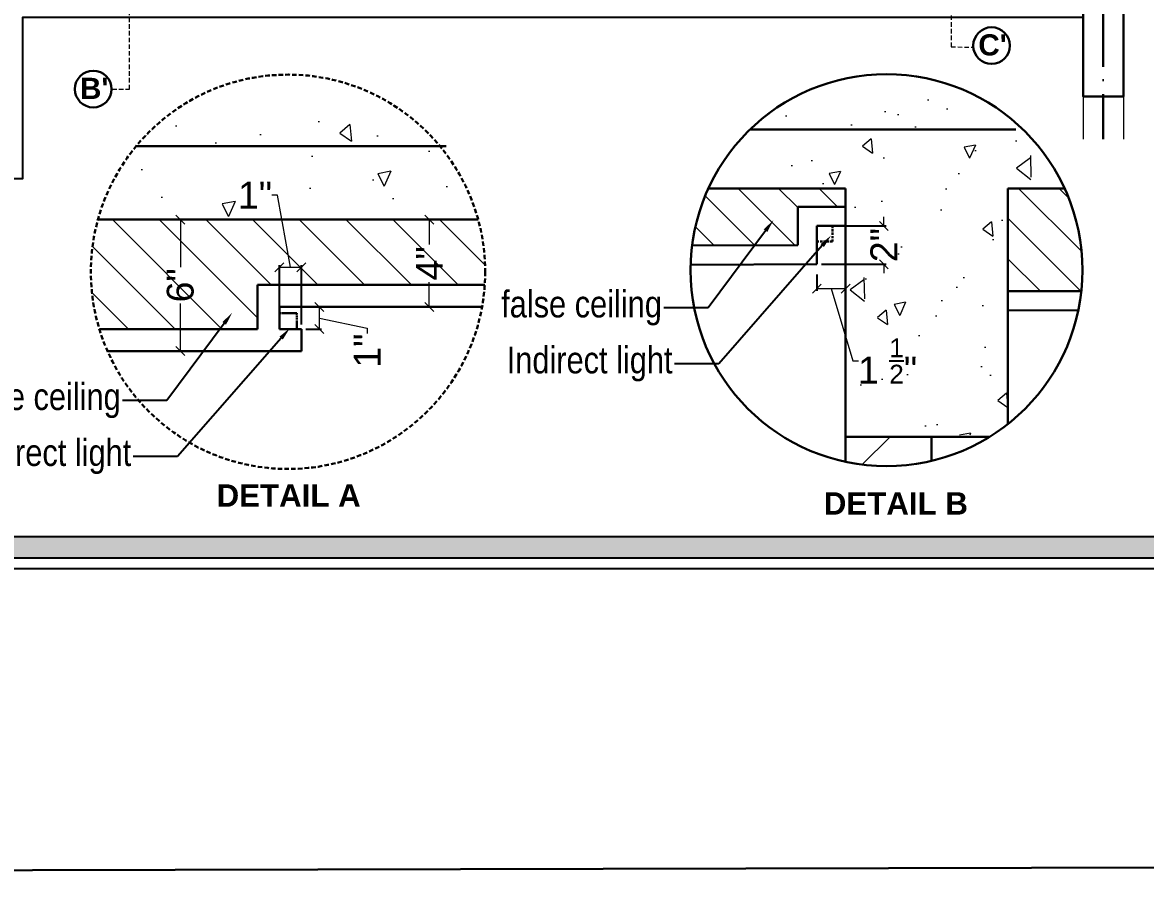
# Model space of a CAD drawing. Header units: millimetres. Extents: x 56222 to 3066687, y -650199 to -121287.
# Drawn here: x 128477.9 to 128728.9, y -185618 to -185426.3 of the extents above; entities that cross this region are included whole.
import ezdxf
from ezdxf import colors
from ezdxf.entities.mleader import LeaderData, LeaderLine
from ezdxf.math import Vec2, Vec3

# ---------------------------------------------------------------- set-up
doc = ezdxf.new("R2010")
doc.units = ezdxf.units.MM
doc.header["$MEASUREMENT"] = 0
doc.header["$PDMODE"] = 35
for name, pattern in [('00 . GROUND FLOOR$0$DASHED', [0.75, 0.5, -0.25]), ('ACAD_ISO04W100', [30, 24, -3, 0, -3]), ('DASHED2', [0.375, 0.25, -0.125]), ('DASHEDX2', [1.5, 1, -0.5])]:
    doc.linetypes.add(name, pattern=pattern)
doc.layers.get('Defpoints').update_dxf_attribs({"color": 220})
doc.layers.add('AR HATCH-7', color=7, linetype='Continuous')
for name, color, linetype, lineweight in [('dim05', 1, 'Continuous', 13), ('FIRST FLOOR', 7, 'Continuous', 9), ('FURNITURE-1', 252, 'Continuous', 13), ('GROUND FLOOR', 7, 'Continuous', 9), ('GROUND FLOOR  ( HATCH )', 251, 'Continuous', 9), ('NAME PLATE', 7, 'Continuous', 25), ('SECTION ( SLAB PLine )', 104, 'Continuous', 30), ('Text', 7, 'Continuous', 15), ('TILE', 14, 'Continuous', 9), ('wall', 7, 'Continuous', 30), ('X_PLOT', 1, 'Continuous', 9), ('XX~SLAB ( BEAM )~ ( DIM )', 7, 'Continuous', 9)]:
    doc.layers.add(name, color=color, linetype=linetype, lineweight=lineweight)
doc.layers.add('XX~SLAB ( PLINE )', color=251, linetype='Continuous', plot=False)
doc.styles.add('Arial', font='arial.ttf')
doc.styles.get("Standard").update_dxf_attribs({"font": 'arial.ttf', "height": 6})
doc.styles.add('style4', font='ARIALN.TTF')
doc.dimstyles.new('ISO-25', dxfattribs={"dimtxt": 2.5, "dimasz": 1, "dimexe": 0.5, "dimexo": 1, "dimtad": 0, "dimdec": 1, "dimlunit": 4, "dimtxsty": 'Standard', "dimblk": 'OBLIQUE', "dimcen": 2.5, "dimclrd": 1, "dimclre": 1, "dimclrt": 5, "dimadec": 0, "dimazin": 0, "dimtfac": 1, "dimtdec": 1, "dimtmove": 0, "dimatfit": 3, "dimfxl": 1, "dimlwd": -1, "dimarcsym": 0})

# ---------------------------------------------------------------- blocks, each defined once
blk = doc.blocks.new('LAYOUT FILE')
at = {"layer": 'NAME PLATE', "true_color": 0xd39e00}
h = blk.add_hatch(color=42, dxfattribs=at)
h.paths.add_polyline_path([(3346889.83, -513806.18), (3346889.83, -514260.7), (3347535.56, -514260.7), (3347535.56, -513806.18)])
h.paths.add_polyline_path([(3346894.36, -513810.71), (3347531.03, -513810.71), (3347531.03, -514256.17), (3346894.36, -514256.17)], flags=16)
at = {"layer": 'NAME PLATE', "color": 42, "true_color": 0xd39e00}
for points in [[(3346887.56, -513803.91), (3347537.83, -513803.91), (3347537.83, -514262.96), (3346887.56, -514262.96)], [(3346889.83, -513806.18), (3347535.56, -513806.18), (3347535.56, -514260.7), (3346889.83, -514260.7)], [(3346894.36, -513810.71), (3347531.03, -513810.71), (3347531.03, -514256.17), (3346894.36, -514256.17)]]:
    blk.add_lwpolyline(points, close=True, dxfattribs=at)
blk = doc.blocks.new('_Oblique')
at = {"layer": 'wall', "color": 0, "lineweight": -2}
blk.add_line((-0.5, -0.5), (0.5, 0.5), dxfattribs=at)
blk = doc.blocks.new('*D165')
at = {"layer": 'Defpoints', "color": 0, "lineweight": 30, "transparency": 16777216}
for p in [(128540.27, -185489.85), (128544.3, -185489.85), (128540.27, -185494.78)]:
    blk.add_point(p, dxfattribs=at)
at = {"layer": 'dim05', "color": 1, "linetype": 'Continuous', "lineweight": -2, "transparency": 16777216}
for p, q in [((128541.27, -185489.85), (128544.8, -185489.85)), ((128541.27, -185494.78), (128544.8, -185494.78))]:
    blk.add_line(p, q, dxfattribs=at)
at = {"layer": 'dim05', "color": 1, "linetype": 'Continuous', "transparency": 16777216}
for p, q in [((128544.3, -185494.78), (128544.3, -185489.85)), ((128544.3, -185492.32), (128554.99, -185494.56)), ((128554.99, -185494.56), (128554.99, -185495.81))]:
    blk.add_line(p, q, dxfattribs=at)
at = {"layer": 'dim05', "color": 1, "transparency": 16777216, "xscale": 2, "yscale": 2, "zscale": 2}
for p, rotation in [((128544.3, -185489.85), 90), ((128544.3, -185494.78), 270)]:
    blk.add_blockref('_Oblique', p, dxfattribs=dict(at, rotation=rotation))
at = {"layer": 'dim05', "color": 5, "lineweight": 25, "transparency": 16777216, "insert": (128554.99, -185499.6), "char_height": 6, "attachment_point": 5, "rotation": 90, "style": 'Arial'}
blk.add_mtext('1"', dxfattribs=at)
blk = doc.blocks.new('*D166')
at = {"layer": 'Defpoints', "color": 0, "lineweight": 30, "transparency": 16777216}
for p in [(128540.27, -185480.98), (128535.35, -185494.78), (128540.27, -185494.78)]:
    blk.add_point(p, dxfattribs=at)
at = {"layer": 'dim05', "color": 1, "linetype": 'Continuous', "transparency": 16777216}
for p, q in [((128534.95, -185464.86), (128533.7, -185464.86)), ((128537.81, -185480.98), (128534.95, -185464.86)), ((128535.35, -185480.98), (128540.27, -185480.98))]:
    blk.add_line(p, q, dxfattribs=at)
at = {"layer": 'dim05', "color": 1, "linetype": 'Continuous', "lineweight": -2, "transparency": 16777216}
for p, q in [((128535.35, -185493.78), (128535.35, -185480.48)), ((128540.27, -185493.78), (128540.27, -185480.48))]:
    blk.add_line(p, q, dxfattribs=at)
at = {"layer": 'dim05', "color": 1, "transparency": 16777216, "xscale": 2, "yscale": 2, "zscale": 2, "rotation": 180}
blk.add_blockref('_Oblique', (128535.35, -185480.98), dxfattribs=at)
at = {"layer": 'dim05', "color": 1, "transparency": 16777216, "xscale": 2, "yscale": 2, "zscale": 2}
blk.add_blockref('_Oblique', (128540.27, -185480.98), dxfattribs=at)
at = {"layer": 'dim05', "color": 5, "lineweight": 25, "transparency": 16777216, "insert": (128529.91, -185464.86), "char_height": 6, "attachment_point": 5, "style": 'Arial'}
blk.add_mtext('1"', dxfattribs=at)
blk = doc.blocks.new('*D167')
at = {"layer": 'Defpoints', "color": 0, "lineweight": 30, "transparency": 16777216}
for p in [(128513.23, -185470.32), (128513.23, -185499.7), (128513.23, -185499.7)]:
    blk.add_point(p, dxfattribs=at)
at = {"layer": 'dim05', "color": 1, "linetype": 'Continuous', "transparency": 16777216}
for p, q in [((128513.23, -185470.32), (128513.23, -185480.92)), ((128513.23, -185499.7), (128513.23, -185489.1))]:
    blk.add_line(p, q, dxfattribs=at)
at = {"layer": 'dim05', "color": 1, "linetype": 'Continuous', "lineweight": -2, "transparency": 16777216}
for p, q in [((128514.23, -185470.32), (128513.73, -185470.32)), ((128514.23, -185499.7), (128513.73, -185499.7))]:
    blk.add_line(p, q, dxfattribs=at)
at = {"layer": 'dim05', "color": 1, "transparency": 16777216, "xscale": 2, "yscale": 2, "zscale": 2}
for p, rotation in [((128513.23, -185470.32), 90), ((128513.23, -185499.7), 270)]:
    blk.add_blockref('_Oblique', p, dxfattribs=dict(at, rotation=rotation))
at = {"layer": 'dim05', "color": 5, "lineweight": 25, "transparency": 16777216, "insert": (128513.23, -185485.01), "char_height": 6, "attachment_point": 5, "rotation": 90, "style": 'Arial'}
blk.add_mtext('6"', dxfattribs=at)
blk = doc.blocks.new('*D168')
at = {"layer": 'Defpoints', "color": 0, "lineweight": 30, "transparency": 16777216}
for p in [(128568.86, -185470.32), (128568.86, -185489.85), (128568.86, -185489.85)]:
    blk.add_point(p, dxfattribs=at)
at = {"layer": 'dim05', "color": 1, "linetype": 'Continuous', "transparency": 16777216}
for p, q in [((128568.86, -185470.32), (128568.86, -185475.89)), ((128568.86, -185489.85), (128568.86, -185484.28))]:
    blk.add_line(p, q, dxfattribs=at)
at = {"layer": 'dim05', "color": 1, "linetype": 'Continuous', "lineweight": -2, "transparency": 16777216}
for p, q in [((128569.86, -185470.32), (128569.36, -185470.32)), ((128569.86, -185489.85), (128569.36, -185489.85))]:
    blk.add_line(p, q, dxfattribs=at)
at = {"layer": 'dim05', "color": 1, "transparency": 16777216, "xscale": 2, "yscale": 2, "zscale": 2}
for p, rotation in [((128568.86, -185470.32), 90), ((128568.86, -185489.85), 270)]:
    blk.add_blockref('_Oblique', p, dxfattribs=dict(at, rotation=rotation))
at = {"layer": 'dim05', "color": 5, "lineweight": 25, "transparency": 16777216, "insert": (128568.86, -185480.09), "char_height": 6, "attachment_point": 5, "rotation": 90, "style": 'Arial'}
blk.add_mtext('4"', dxfattribs=at)
blk = doc.blocks.new('*D193')
at = {"layer": 'Defpoints', "color": 0, "lineweight": 30, "transparency": 16777216}
for p in [(128655.45, -185481.62), (128661.86, -185481.62), (128661.86, -185485.73)]:
    blk.add_point(p, dxfattribs=at)
at = {"layer": 'dim05', "color": 1, "linetype": 'Continuous', "lineweight": -2, "transparency": 16777216}
for p, q in [((128655.45, -185482.62), (128655.45, -185486.23)), ((128661.86, -185482.62), (128661.86, -185486.23))]:
    blk.add_line(p, q, dxfattribs=at)
at = {"layer": 'dim05', "color": 1, "linetype": 'Continuous', "transparency": 16777216}
for p, q in [((128655.45, -185485.73), (128661.86, -185485.73)), ((128658.66, -185485.73), (128663.51, -185501.91)), ((128663.51, -185501.91), (128664.76, -185501.91))]:
    blk.add_line(p, q, dxfattribs=at)
at = {"layer": 'dim05', "color": 1, "transparency": 16777216, "xscale": 2, "yscale": 2, "zscale": 2, "rotation": 180}
blk.add_blockref('_Oblique', (128655.45, -185485.73), dxfattribs=at)
at = {"layer": 'dim05', "color": 1, "transparency": 16777216, "xscale": 2, "yscale": 2, "zscale": 2}
blk.add_blockref('_Oblique', (128661.86, -185485.73), dxfattribs=at)
at = {"layer": 'dim05', "color": 5, "lineweight": 25, "transparency": 16777216, "insert": (128671.25, -185501.91), "char_height": 6, "attachment_point": 5, "style": 'Arial'}
blk.add_mtext('1 {\\H0.7x;\\S1/2;}"', dxfattribs=at)
blk = doc.blocks.new('*D194')
at = {"layer": 'Defpoints', "color": 0, "lineweight": 30, "transparency": 16777216}
for p in [(128655.45, -185471.74), (128655.48, -185480.3), (128670.42, -185480.3)]:
    blk.add_point(p, dxfattribs=at)
at = {"layer": 'dim05', "color": 1, "linetype": 'Continuous', "transparency": 16777216}
for p, q in [((128670.42, -185471.74), (128670.42, -185469.74)), ((128670.42, -185471.74), (128670.42, -185471.9)), ((128670.42, -185480.3), (128670.42, -185480.14)), ((128670.42, -185480.3), (128670.42, -185482.3))]:
    blk.add_line(p, q, dxfattribs=at)
at = {"layer": 'dim05', "color": 1, "linetype": 'Continuous', "lineweight": -2, "transparency": 16777216}
for p, q in [((128656.45, -185471.74), (128670.92, -185471.74)), ((128656.48, -185480.3), (128670.92, -185480.3))]:
    blk.add_line(p, q, dxfattribs=at)
at = {"layer": 'dim05', "color": 1, "transparency": 16777216, "xscale": 2, "yscale": 2, "zscale": 2}
for p, rotation in [((128670.42, -185471.74), 270), ((128670.42, -185480.3), 90)]:
    blk.add_blockref('_Oblique', p, dxfattribs=dict(at, rotation=rotation))
at = {"layer": 'dim05', "color": 5, "lineweight": 25, "transparency": 16777216, "insert": (128670.42, -185476.02), "char_height": 6, "attachment_point": 5, "rotation": 90, "style": 'Arial'}
blk.add_mtext('2"', dxfattribs=at)

msp = doc.modelspace()

# ---------------------------------------------------------------- hatches: boundary and pattern name
at = {"layer": 'AR HATCH-7', "lineweight": 15, "true_color": 0x939598}
h = msp.add_hatch(dxfattribs=at)
h.set_pattern_fill('AR-CONC', color=252, scale=4.270199, angle=225)
h.set_pattern_definition([(275, (-653846.99, -761306.068), (-23.55236634, -19.7627819), [3.202649, -35.2291393]), (220, (-653846.99, -761306.068), (26.9019174, -18.5227619), [2.5621192, -28.1833115]), (325.4514445, (-653848.953, -761307.715), (3.3495509, -38.2855435), [2.7218329, -29.9401614]), (271.1842, (-653840.95, -761312.107), (-37.2230398, -27.2273752), [4.8039735, -52.843709]), (321.6356355, (-653844.053, -761314.376), (1.1913884, -57.6353702), [4.0827516, -44.9102674]), (216.184164, (-653840.95, -761312.107), (1.1913884, -57.6353702), [3.8431788, -42.2749672]), (246, (-653845.48, -761313.617), (-30.18055054, -5.86650473), [3.202649, -35.2291393]), (191, (-653845.48, -761313.617), (14.5489339, -29.242681), [2.5621192, -28.1833115]), (296.4514447, (-653847.995, -761314.106), (-15.6316164, -35.1091854), [2.7218328, -29.9401614]), (262.5, (-653846.99, -761306.068), (9.68451967, -10.41885004), [0, -27.84169557, 0, -28.61033134, 0, -28.29006644]), (232.5, (-653846.99, -761306.068), (3.96585918, -19.85255732), [0, -16.31215906, 0, -27.20116577, 0, -10.78225174]), (192.5, (-653840.256, -761299.335), (-16.7997375, -15.4376549), [0, -10.67549677, 0, -33.30754992, 0, -44.19655662]), (182.5, (-653837.237, -761296.315), (-14.58657105, -20.63188383), [0, -13.8781458, 0, -22.1196293, 0, -31.3859605])])
edge = h.paths.add_edge_path()
edge.add_arc((128671.02, -185481.62), 43.78, 385.3545, 424.8461)
edge.add_line((128689.63, -185441.99), (128652.41, -185441.99))
edge.add_arc((128671.02, -185481.62), 43.78, 115.1539, 155.3234)
edge.add_line((128631.24, -185463.34), (128661.86, -185463.34))
edge.add_line((128661.86, -185463.34), (128661.86, -185518.85))
edge.add_line((128661.86, -185518.85), (128698.16, -185518.37))
edge.add_line((128698.16, -185518.37), (128698.16, -185462.86))
edge.add_line((128698.16, -185462.86), (128710.58, -185462.87))
h = msp.add_hatch(dxfattribs=at)
h.set_pattern_fill('AR-CONC', color=252, scale=4.919815, angle=225)
h.set_pattern_definition([(275, (-772451.602, -848914.795), (-27.1353382, -22.76925226), [3.6898613, -40.5884741]), (220, (-772451.602, -848914.795), (30.9944494, -21.3405907), [2.951889, -32.4707792]), (325.4514445, (-772453.864, -848916.692), (3.859111, -44.1098426), [3.1358996, -34.4948951]), (271.1842, (-772444.645, -848921.753), (-42.8857024, -31.3694184), [5.534792, -60.882711]), (321.6356355, (-772448.22, -848924.367), (1.3726318, -66.4033176), [4.703852, -51.7423717]), (216.184164, (-772444.645, -848921.75), (1.3726318, -66.4033176), [4.4278335, -48.706169]), (246, (-772449.863, -848923.492), (-34.7718541, -6.7589637), [3.6898613, -40.5884741]), (191, (-772449.863, -848923.492), (16.7622326, -33.6913084), [2.951889, -32.4707792]), (296.4514447, (-772452.76, -848924.055), (-18.0096213, -40.4502718), [3.1358995, -34.4948951]), (262.5, (-772451.602, -848914.795), (11.15780523, -12.00384774), [0, -32.07719404, 0, -32.96276075, 0, -32.59377462]), (232.5, (-772451.602, -848914.795), (4.56917698, -22.87268503), [0, -18.79369344, 0, -31.3392218, 0, -12.42253297]), (192.5, (-772443.844, -848907.037), (-19.35544616, -17.7861528), [0, -12.2995376, 0, -38.3745573, 0, -50.92008564]), (182.5, (-772440.366, -848903.558), (-16.80559536, -23.77056883), [0, -15.98939887, 0, -25.4846419, 0, -36.1606405])])
edge = h.paths.add_edge_path()
edge.add_arc((128537.29, -185481.99), 44.05, 124.5868, 164.6463)
edge.add_line((128494.82, -185470.32), (128579.77, -185470.32))
edge.add_arc((128537.29, -185481.99), 44.05, 15.3537, 55.4132)
edge.add_line((128562.3, -185445.72), (128512.29, -185445.72))
h = msp.add_hatch(dxfattribs=at)
h.set_pattern_fill('ANSI32', color=252, scale=64.052981, angle=180)
h.set_pattern_definition([(225, (-653953.988, -761306.068), (16.98461136, -16.98461136), []), (225, (-653965.31, -761306.068), (16.98461136, -16.98461136), [])])
edge = h.paths.add_edge_path()
edge.add_arc((128671.02, -185481.62), 43.78, 257.9259, 283.2798)
edge.add_line((128681.08, -185524.23), (128681.08, -185518.85))
edge.add_line((128681.08, -185518.85), (128661.86, -185518.85))
edge.add_line((128661.86, -185518.85), (128661.86, -185524.43))
at = {"layer": 'GROUND FLOOR  ( HATCH )', "lineweight": 15}
h = msp.add_hatch(dxfattribs=at)
h.set_pattern_fill('ANSI31', color=6, scale=51.242384, angle=270, style=0)
h.set_pattern_definition([(315, (-661746.556, -748756.991), (4.529229695, 4.529229695), [])])
edge = h.paths.add_edge_path()
edge.add_arc((128671.02, -185481.62), 43.78, 155.3234, 172.7799)
edge.add_line((128627.58, -185476.11), (128651.18, -185476.03))
edge.add_line((128651.18, -185476.03), (128651.18, -185467.47))
edge.add_line((128651.18, -185467.47), (128661.86, -185467.47))
edge.add_line((128661.86, -185467.47), (128661.86, -185463.34))
edge.add_line((128661.86, -185463.34), (128631.24, -185463.34))
h = msp.add_hatch(dxfattribs=at)
h.set_pattern_fill('ANSI31', color=6, scale=51.242384, angle=270, style=0)
h.set_pattern_definition([(315, (-662444.781, -748756.991), (4.529229695, 4.529229695), [])])
edge = h.paths.add_edge_path()
edge.add_arc((128671.02, -185481.62), 43.78, 353.8824, 384.6766)
edge.add_line((128710.8, -185463.34), (128698.16, -185463.34))
edge.add_line((128698.16, -185463.34), (128698.16, -185486.34))
edge.add_line((128698.16, -185486.34), (128714.55, -185486.28))
h = msp.add_hatch(dxfattribs=at)
h.set_pattern_fill('ANSI31', color=6, scale=59.03778, angle=90, style=0)
h.set_pattern_definition([(135, (-517860.416, 720245.692), (-5.218251863, -5.218251863), [])])
edge = h.paths.add_edge_path()
edge.add_arc((128537.29, -185481.99), 44.05, 164.6463, 196.8909)
edge.add_line((128495.15, -185494.78), (128530.43, -185494.78))
edge.add_line((128530.43, -185494.78), (128530.43, -185484.93))
edge.add_line((128530.43, -185484.93), (128581.24, -185484.93))
edge.add_arc((128537.29, -185481.99), 44.05, -3.8288, 15.3537)
edge.add_line((128579.77, -185470.32), (128494.82, -185470.32))

# ---------------------------------------------------------------- linework, layer by layer
at = {"layer": 'dim05', "color": 3, "linetype": 'DASHED2', "lineweight": 30}
msp.add_lwpolyline([(128535.35, -185494.78), (128539.24, -185494.78), (128539.24, -185491.23), (128535.35, -185491.23)], close=True, dxfattribs=at)
at = {"layer": 'dim05', "color": 242, "linetype": 'DASHEDX2', "lineweight": 30, "true_color": 0xcd2027}
msp.add_circle((128537.29, -185481.99), 44.05, dxfattribs=at)
at = {"layer": 'dim05', "color": 242, "lineweight": 30, "true_color": 0xcd2027}
msp.add_circle((128671.02, -185481.62), 43.78, dxfattribs=at)
at = {"layer": 'FIRST FLOOR', "transparency": 33554687}
msp.add_line((128477.95, -185449.2), (128477.95, -185425.2), dxfattribs=at)
at = {"layer": 'FURNITURE-1', "color": 251, "linetype": 'DASHEDX2', "true_color": 0x636466}
for points in [[(128498, -185441.18), (128501.87, -185441.18), (128501.87, -185110.2), (128496.84, -185110.13)], [(128689.31, -185109.73), (128685.44, -185109.73), (128685.44, -185431.73), (128690.48, -185431.8)]]:
    msp.add_lwpolyline(points, dxfattribs=at)
at = {"layer": 'FURNITURE-1', "color": 1, "linetype": 'ByBlock', "lineweight": 30}
for centre in [(128694.5, -185431.46), (128493.76, -185441.16)]:
    msp.add_circle(centre, 4.1, dxfattribs=at)
at = {"layer": 'GROUND FLOOR', "transparency": 33554687}
for p, q in [((128724.1, -185111.18), (128723.95, -185452.32)), ((128715.04, -185260.33), (128714.95, -185452.32)), ((128714.95, -185425.2), (128714.95, -185452.32))]:
    msp.add_line(p, q, dxfattribs=at)
at = {"layer": 'GROUND FLOOR', "color": 6, "lineweight": 30}
for p, q in [((128651.18, -185476.01), (128651.18, -185467.47)), ((128651.18, -185467.47), (128661.86, -185467.47)), ((128655.45, -185471.74), (128661.86, -185471.74)), ((128655.45, -185480.3), (128655.45, -185471.74)), ((128627.58, -185476.11), (128651.18, -185476.03)), ((128627.25, -185480.4), (128655.45, -185480.3)), ((128530.43, -185484.93), (128581.24, -185484.93)), ((128530.43, -185484.93), (128530.43, -185494.78)), ((128698.16, -185486.34), (128714.55, -185486.28)), ((128535.35, -185489.85), (128580.63, -185489.85)), ((128535.35, -185489.85), (128535.35, -185494.78)), ((128698.16, -185490.61), (128713.88, -185490.56)), ((128530.43, -185494.78), (128495.15, -185494.78)), ((128540.27, -185494.78), (128535.35, -185494.78)), ((128540.27, -185494.78), (128540.27, -185499.7)), ((128540.27, -185499.7), (128496.97, -185499.7))]:
    msp.add_line(p, q, dxfattribs=at)
at = {"layer": 'GROUND FLOOR', "color": 6, "lineweight": 30, "transparency": 33554687}
msp.add_lwpolyline([(128724.11, -185111.18), (128715.11, -185111.18), (128714.95, -185442.82), (128723.95, -185442.82)], close=True, dxfattribs=at)
at = {"layer": 'GROUND FLOOR', "color": 3, "linetype": '00 . GROUND FLOOR$0$DASHED', "lineweight": 30}
msp.add_lwpolyline([(128655.45, -185471.74), (128658.93, -185471.74), (128658.93, -185475.23), (128655.45, -185475.23)], close=True, dxfattribs=at)
at = {"layer": 'SECTION ( SLAB PLine )', "color": 1}
for p, q in [((128640.55, -185450.18), (128699.95, -185450.18)), ((128503.35, -185453.92), (128572.62, -185453.92)), ((128631.24, -185463.34), (128661.86, -185463.34)), ((128698.16, -185463.34), (128710.8, -185463.34)), ((128698.16, -185463.34), (128698.16, -185515.97)), ((128494.82, -185470.32), (128579.77, -185470.32))]:
    msp.add_line(p, q, dxfattribs=at)
msp.add_lwpolyline([(128661.86, -185463.34), (128661.86, -185518.85), (128694.05, -185518.85)], dxfattribs=at)
at = {"layer": 'TILE', "color": 3, "lineweight": 30}
msp.add_lwpolyline([(127491.58, -185057.82), (130425.3, -185050.92), (130425.3, -185611.1), (127491.58, -185617.99)], close=True, dxfattribs=at)
at = {"layer": 'X_PLOT', "linetype": 'ACAD_ISO04W100', "lineweight": 30, "transparency": 33554687}
msp.add_line((128719.6, -185111.18), (128719.45, -185452.32), dxfattribs=at)
at = {"layer": 'XX~SLAB ( BEAM )~ ( DIM )', "lineweight": 30}
for points in [[(128661.86, -185524.43), (128661.86, -185518.85)], [(128681.08, -185518.85), (128681.08, -185524.23)]]:
    msp.add_lwpolyline(points, dxfattribs=at)
at = {"layer": 'XX~SLAB ( PLINE )', "transparency": 33554687}
msp.add_lwpolyline([(128558.27, -185115.01), (128714.95, -185115.2), (128714.95, -185425.2), (128705.95, -185425.2), (128686.14, -185425.2), (128645.81, -185425.2), (128620.45, -185425.2), (128477.95, -185425.2), (128477.95, -185461.2), (128309.95, -185461.2), (128309.95, -185114.7)], dxfattribs=at)

# ---------------------------------------------------------------- block references
at = {"layer": 'NAME PLATE', "lineweight": 0, "transparency": 33554687, "xscale": 1.050329150089141, "yscale": 1.050329150089141, "zscale": 1.050329150089141}
msp.add_blockref('LAYOUT FILE', (-3387123.88, 354597.05, 0.11), dxfattribs=at)

# ---------------------------------------------------------------- texts
at = {"layer": 'Text', "insert": (128694.71, -185431.32, -3.61), "char_height": 4.7336, "width": 4.1233, "attachment_point": 5}
msp.add_mtext("\\A1;{\\fArial|b1|i0|c0|p34;\\C1;C'}", dxfattribs=at)
at = {"layer": 'Text', "attachment_point": 5}
for s, insert, char_height in [("\\A1;{\\fArial|b1|i0|c0|p34;\\C1;B'}", (128493.98, -185441.01, -3.61), 4.7336), ('\\A1;{\\fArial|b1|i0|c0|p34;\\C1;DETAIL A}', (128537.43, -185531.97, -2.28), 5), ('\\A1;{\\fArial|b1|i0|c0|p34;\\C1;DETAIL B}', (128673.11, -185533.74, -2.28), 5)]:
    msp.add_mtext(s, dxfattribs=dict(at, insert=insert, char_height=char_height))

# ---------------------------------------------------------------- dimensions: what is measured, and where the dimension line sits
at = {"layer": 'dim05', "color": 27, "lineweight": 25, "true_color": 0x7d5120}
dim = msp.add_linear_dim(base=(128540.27, -185480.98), p1=(128535.35, -185494.78), p2=(128540.27, -185494.78), text='1"', dimstyle='ISO-25', override={"dimtxt": 6, "dimasz": 2, "dimtxsty": 'Arial', "dimtmove": 1}, dxfattribs=at)
dim.commit()
dim.dimension.update_dxf_attribs({"geometry": '*D166', "text_midpoint": (128533.08, -185464.86), "dimtype": 160})
for base, p1, p2, text, picture, middle in [((128513.23, -185499.7), (128513.23, -185470.32), (128513.23, -185499.7), '6"', '*D167', (128513.23, -185485.01)), ((128568.86, -185489.85), (128568.86, -185470.32), (128568.86, -185489.85), '4"', '*D168', (128568.86, -185480.09)), ((128670.42, -185480.3), (128655.45, -185471.74), (128655.48, -185480.3), '2"', '*D194', (128670.42, -185476.02))]:
    dim = msp.add_linear_dim(base=base, p1=p1, p2=p2, angle=90, text=text, dimstyle='ISO-25', override={"dimtxt": 6, "dimasz": 2, "dimtxsty": 'Arial', "dimtmove": 1}, dxfattribs=at)
    dim.commit()
    dim.dimension.update_dxf_attribs({"geometry": picture, "text_midpoint": middle})
dim = msp.add_linear_dim(base=(128661.86, -185485.73), p1=(128655.45, -185481.62), p2=(128661.86, -185481.62), text='1 {\\H0.7x;\\S1/2;}"', dimstyle='ISO-25', override={"dimtxt": 6, "dimasz": 2, "dimtxsty": 'Arial', "dimtmove": 1}, dxfattribs=at)
dim.commit()
dim.dimension.update_dxf_attribs({"geometry": '*D193', "text_midpoint": (128665.39, -185501.91)})
dim = msp.add_linear_dim(base=(128544.3, -185489.85), p1=(128540.27, -185494.78), p2=(128540.27, -185489.85), angle=90, text='1"', dimstyle='ISO-25', override={"dimtxt": 6, "dimasz": 2, "dimtxsty": 'Arial', "dimtmove": 1}, dxfattribs=at)
dim.commit()
dim.dimension.update_dxf_attribs({"geometry": '*D165', "text_midpoint": (128554.99, -185496.44), "dimtype": 160})

# ---------------------------------------------------------------- leaders
at = {"layer": 'Text', "color": 1, "lineweight": 0, "ltscale": 20}
ml = msp.add_multileader_mtext('Standard', dxfattribs=at)
ml.set_content('false ceiling', color=1, style='style4')
ml.set_leader_properties()
ml.build(insert=Vec2(0, 0))
ml.multileader.update_dxf_attribs({"dogleg_length": 2.02, "arrow_head_size": 3})
ctx = ml.context
ctx.base_point, ctx.char_height, ctx.arrow_head_size, ctx.landing_gap_size, ctx.plane_origin = Vec3(128585.07, -185490.06), 6, 3, 0.4, Vec3(128725.88, -185484.66)
ctx.text_align_type = 2
notes = []
notes.append((ctx, [(0, (1, 1, 0), (128631.16, -185490.06), (-1, 0), 9.93, [(0, [(128645.77, -185470.41)], 0, [])])]))
ctx.mtext.insert, ctx.mtext.alignment = Vec3(128620.83, -185486.18), 3
ml = msp.add_multileader_mtext('Standard', dxfattribs=at)
ml.set_content('Indirect light', color=1, style='style4')
ml.set_leader_properties()
ml.build(insert=Vec2(0, 0))
ml.multileader.update_dxf_attribs({"dogleg_length": 2.02, "arrow_head_size": 3})
ctx = ml.context
ctx.base_point, ctx.char_height, ctx.arrow_head_size, ctx.landing_gap_size, ctx.plane_origin = Vec3(128586.44, -185502.57), 6, 3, 0.4, Vec3(128728.26, -185497.16)
ctx.text_align_type = 2
notes.append((ctx, [(0, (1, 1, 0), (128633.54, -185502.57), (-1, 0), 9.93, [(0, [(128658.65, -185473.86)], 0, [])])]))
ctx.mtext.insert, ctx.mtext.alignment = Vec3(128623.21, -185498.69), 3
ml = msp.add_multileader_mtext('Standard', dxfattribs=at)
ml.set_content('false ceiling', color=1, style='style4')
ml.set_leader_properties()
ml.build(insert=Vec2(0, 0))
ml.multileader.update_dxf_attribs({"dogleg_length": 2.02, "arrow_head_size": 3})
ctx = ml.context
ctx.base_point, ctx.char_height, ctx.arrow_head_size, ctx.landing_gap_size, ctx.plane_origin = Vec3(128464.13, -185510.75), 6, 3, 0.4, Vec3(128604.95, -185505.34)
ctx.text_align_type = 2
notes.append((ctx, [(0, (1, 1, 0), (128510.23, -185510.75), (-1, 0), 9.93, [(0, [(128524.83, -185491.1)], 0, [])])]))
ctx.mtext.insert, ctx.mtext.alignment = Vec3(128499.9, -185506.87), 3
ml = msp.add_multileader_mtext('Standard', dxfattribs=at)
ml.set_content('Indirect light', color=1, style='style4')
ml.set_leader_properties()
ml.build(insert=Vec2(0, 0))
ml.multileader.update_dxf_attribs({"dogleg_length": 2.02, "arrow_head_size": 3})
ctx = ml.context
ctx.base_point, ctx.char_height, ctx.arrow_head_size, ctx.landing_gap_size, ctx.plane_origin = Vec3(128465.5, -185523.26), 6, 3, 0.4, Vec3(128607.32, -185517.85)
ctx.text_align_type = 2
notes.append((ctx, [(0, (1, 1, 0), (128512.6, -185523.26), (-1, 0), 9.93, [(0, [(128537.72, -185494.55)], 0, [])])]))
ctx.mtext.insert, ctx.mtext.alignment = Vec3(128502.27, -185519.37), 3
for ctx, leaders in notes:
    for number, flags, end, landing, length, lines in leaders:
        leader = LeaderData()
        leader.index, (leader.has_last_leader_line, leader.has_dogleg_vector, leader.attachment_direction) = number, flags
        leader.last_leader_point, leader.dogleg_vector, leader.dogleg_length = Vec3(end), Vec3(landing), length
        for number, points, colour, breaks in lines:
            line = LeaderLine()
            line.index, line.vertices, line.color, line.breaks = number, Vec3.list(points), colors.encode_raw_color(colour), breaks
            leader.lines.append(line)
        ctx.leaders.append(leader)

doc.saveas('drawing.dxf')
